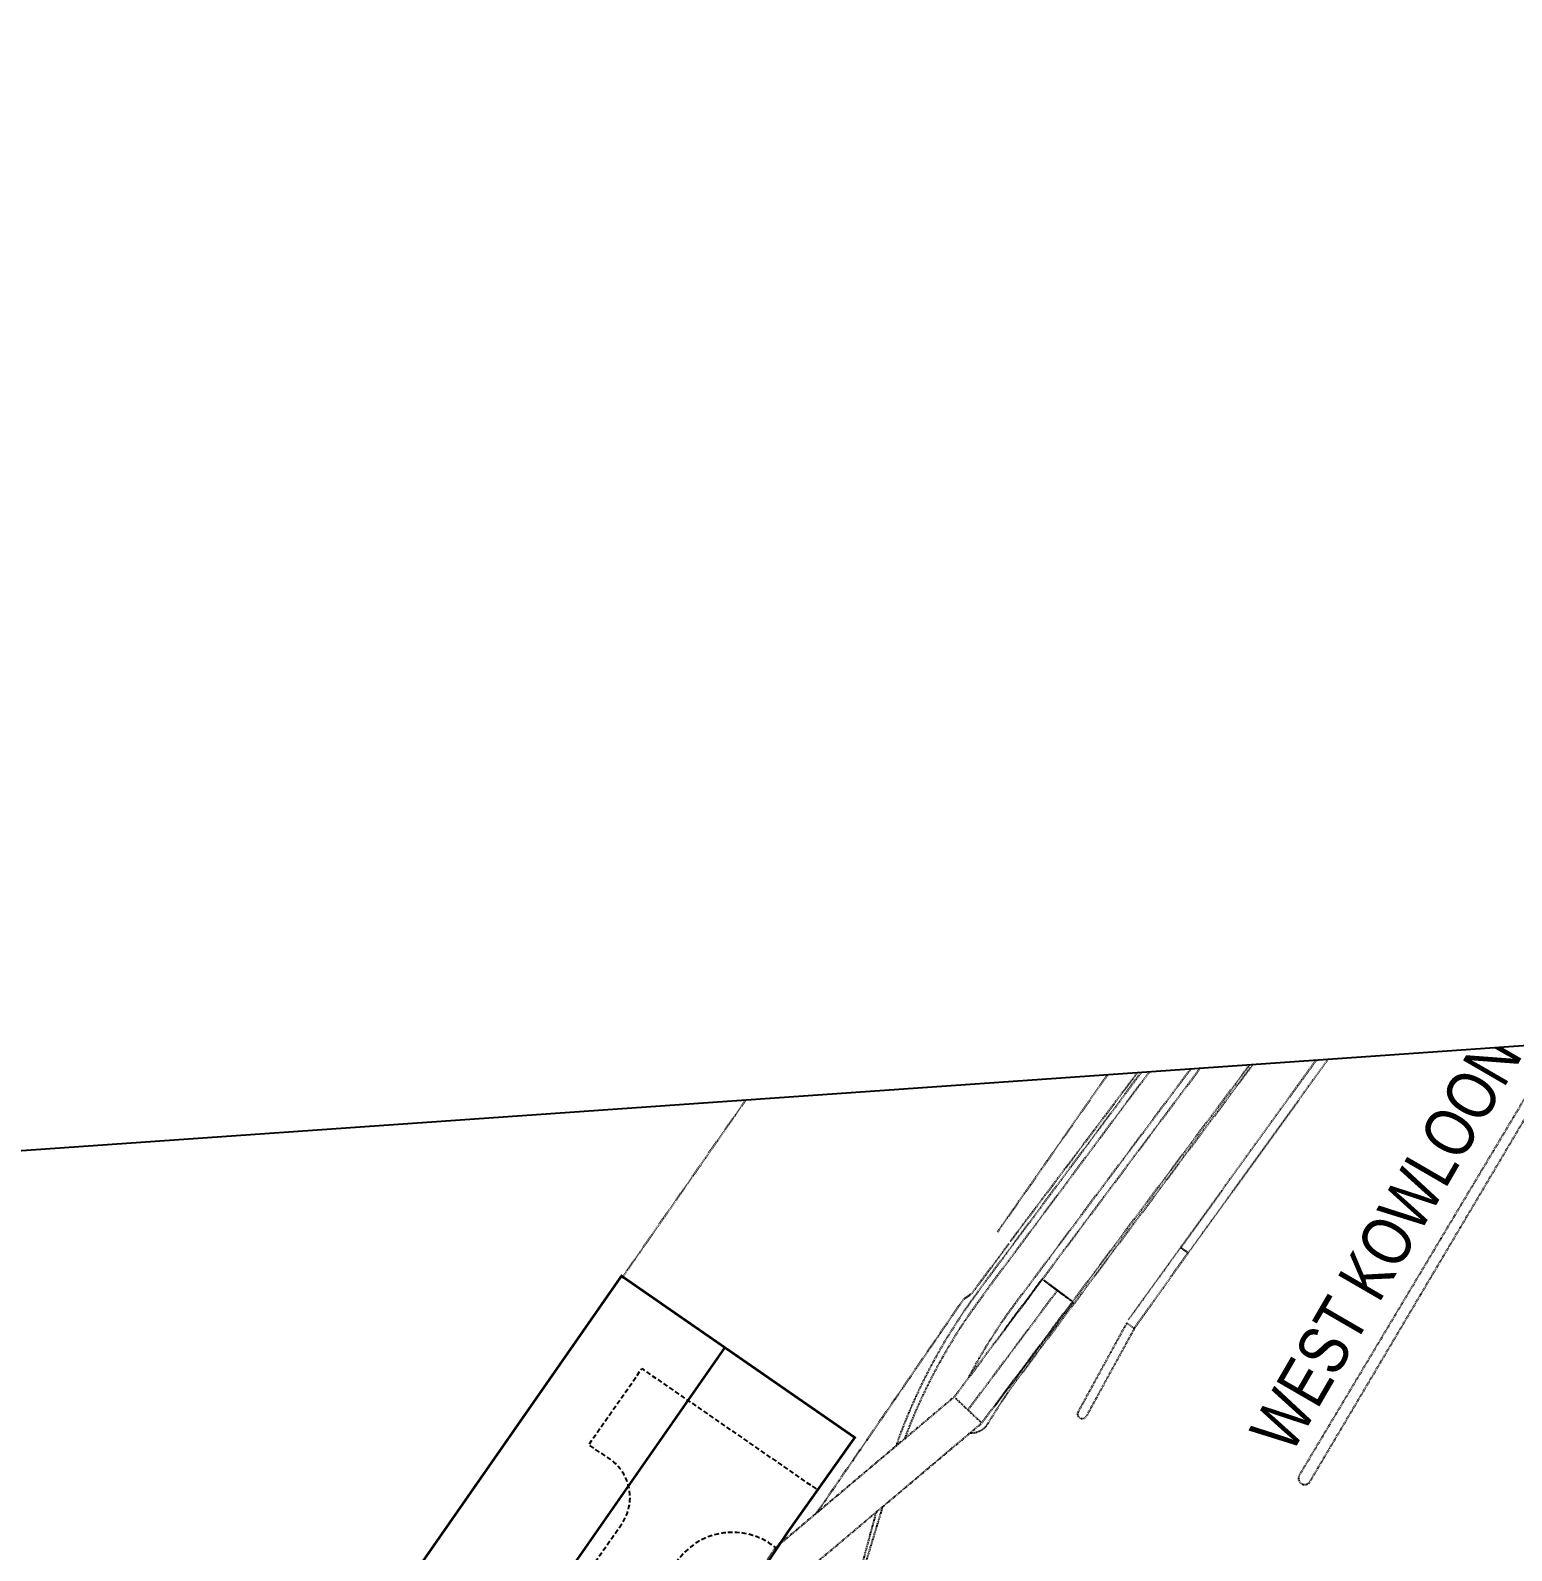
# Model space of a CAD drawing. Header units: millimetres. Extents: x 50357 to 985146, y 723188 to 1803594.
# Drawn here: x 834094 to 834333.6, y 820350.3 to 820596.3 of the extents above; entities that cross this region are included whole.
import ezdxf
from ezdxf.xclip import XClip

# ---------------------------------------------------------------- set-up
doc = ezdxf.new("R2010")
doc.units = ezdxf.units.MM
doc.header["$LTSCALE"] = 3
doc.header["$MEASUREMENT"] = 0
for name, pattern in [('DASHED', [19.05, 12.7, -6.35]), ('HIDDEN', [0.375, 0.25, -0.125]), ('x-baseplan$0$DGN Style 2', [1.94727e-06, 0, -1.94727e-06])]:
    doc.linetypes.add(name, pattern=pattern)
doc.layers.get('Defpoints').update_dxf_attribs({"color": 32})
for name, color, linetype in [('00_Xref', 7, 'Continuous'), ('_PARCEL BOUNDARY', 10, 'DASHED'), ('x-baseplan$0$AR-SITE-TXT_AR_BS_', 1, 'Continuous')]:
    doc.layers.add(name, color=color, linetype=linetype)
doc.layers.add('x-baseplan$0$AR-ROAD_AR_BS_MI_', color=7, linetype='Continuous', true_color=0x6d6d6d)
doc.styles.add('x-baseplan$0$Style-Arial', font='arial.ttf')

# ---------------------------------------------------------------- blocks, each defined once
blk = doc.blocks.new('x-baseplan')
at = {"layer": 'x-baseplan$0$AR-ROAD_AR_BS_MI_', "linetype": 'x-baseplan$0$DGN Style 2'}
for p, q in [((834386.8, 818397.11), (834454.88, 818488.49)), ((834387.6, 818396.51), (834455.84, 818488.11)), ((834446.21, 818487.25), (834389.86, 818406.64)), ((834446.21, 818487.26), (834389.87, 818406.65)), ((834461.92, 818460.29), (834420.75, 818403.29)), ((834455.57, 818454.06), (834419.53, 818404.17)), ((834411.11, 818392.51), (834419.53, 818404.17)), ((834412.04, 818391.08), (834420.75, 818403.29)), ((834420.75, 818403.29), (834419.53, 818404.17)), ((834391.02, 818390.85), (834397.18, 818399.08)), ((834397.34, 818398.96), (834402.14, 818395.37)), ((834397.38, 818398.93), (834401.86, 818395.57)), ((834402.14, 818395.37), (834389.43, 818378.5)), ((834410.81, 818391.97), (834402.95, 818377.59)), ((834412.04, 818391.08), (834404.27, 818376.87)), ((834412.04, 818391.08), (834410.8, 818391.98)), ((834383.09, 818379.82), (834387.19, 818375.95)), ((834366.44, 818347), (834370.33, 818361.4))]:
    blk.add_line(p, q, dxfattribs=at)
at = {"layer": 'x-baseplan$0$AR-ROAD_AR_BS_MI_', "linetype": 'x-baseplan$0$DGN Style 2', "flags": 128}
for points in [[(834329.16, 818399.26), (834468.53, 818599.53), (834469.65, 818601.15)], [(834385.29, 818383.19), (834385.49, 818383.57), (834385.88, 818384.3), (834386.28, 818385.04), (834386.69, 818385.76), (834387.1, 818386.49), (834387.52, 818387.21), (834387.95, 818387.92), (834388.39, 818388.63), (834388.83, 818389.34), (834389.27, 818390.04), (834389.73, 818390.74), (834390.19, 818391.44), (834390.65, 818392.13), (834391.13, 818392.81), (834391.61, 818393.49), (834392.01, 818394.05), (834392.42, 818394.61), (834392.83, 818395.17), (834393.09, 818395.51), (834394.58, 818397.51), (834396.08, 818399.51), (834400.57, 818405.52), (834402.07, 818407.52), (834403.57, 818409.52), (834405.06, 818411.53), (834414.05, 818423.54), (834415.55, 818425.54), (834426.03, 818439.55), (834427.52, 818441.56), (834429.02, 818443.56), (834435.01, 818451.57), (834436.51, 818453.57), (834441, 818459.57), (834442.5, 818461.58), (834446.99, 818467.58), (834448.49, 818469.58), (834454.48, 818477.59), (834455.97, 818479.59), (834457.47, 818481.6), (834458.97, 818483.6), (834459.85, 818484.78), (834460.16, 818485.19), (834460.47, 818485.59), (834460.86, 818486.08), (834461.25, 818486.57), (834461.65, 818487.05), (834462.06, 818487.53), (834462.47, 818488), (834462.89, 818488.46), (834463.31, 818488.92), (834463.74, 818489.38), (834464.18, 818489.83), (834464.62, 818490.27), (834465.06, 818490.71), (834465.51, 818491.14), (834465.97, 818491.57), (834466.43, 818491.99), (834466.9, 818492.4), (834467.37, 818492.81), (834467.85, 818493.22), (834468.33, 818493.61), (834468.82, 818494.01), (834469.31, 818494.39), (834469.8, 818494.77), (834470.31, 818495.14), (834470.81, 818495.51), (834471.32, 818495.87), (834471.84, 818496.22), (834472.36, 818496.57), (834472.88, 818496.91), (834473.41, 818497.25), (834473.82, 818497.5), (834474.24, 818497.76), (834474.66, 818498.01), (834475.09, 818498.25), (834475.56, 818498.52), (834479.9, 818501), (834482.07, 818502.24), (834484.08, 818503.39), (834484.16, 818503.43), (834484.25, 818503.47), (834484.34, 818503.5), (834484.44, 818503.53), (834484.54, 818503.54), (834484.64, 818503.55), (834484.74, 818503.55), (834484.84, 818503.55), (834484.94, 818503.53), (834485.03, 818503.51), (834485.13, 818503.48), (834485.22, 818503.44), (834485.31, 818503.39), (834485.4, 818503.34), (834485.48, 818503.28), (834485.55, 818503.22), (834485.62, 818503.15), (834485.69, 818503.07), (834485.75, 818502.99), (834485.8, 818502.9), (834485.84, 818502.81), (834485.88, 818502.72), (834485.91, 818502.63), (834485.93, 818502.53), (834485.94, 818502.43), (834485.95, 818502.33), (834485.95, 818502.23), (834485.94, 818502.14), (834485.93, 818502.05), (834485.9, 818501.97), (834485.88, 818501.88), (834485.84, 818501.8), (834485.8, 818501.72), (834485.76, 818501.64), (834485.71, 818501.56), (834485.18, 818500.85), (834484.65, 818500.13), (834484.15, 818499.47), (834483.64, 818498.8), (834483.13, 818498.14), (834482.62, 818497.48), (834482.11, 818496.83), (834481.59, 818496.17), (834481.07, 818495.52), (834480.55, 818494.87), (834480.02, 818494.23), (834479.49, 818493.59), (834478.96, 818492.94), (834478.42, 818492.31), (834477.89, 818491.67), (834477.34, 818491.04), (834476.8, 818490.41), (834476.25, 818489.78), (834475.7, 818489.15), (834475.15, 818488.53), (834474.59, 818487.91), (834474.03, 818487.29), (834473.47, 818486.68), (834472.9, 818486.06), (834472.34, 818485.45), (834471.76, 818484.85), (834471.19, 818484.24), (834470.61, 818483.64), (834470.03, 818483.04), (834469.45, 818482.45), (834468.87, 818481.85), (834468.28, 818481.26), (834467.73, 818480.71), (834467.17, 818480.17), (834466.84, 818479.84), (834466.5, 818479.5), (834465.92, 818478.91), (834465.34, 818478.31), (834464.76, 818477.71), (834464.19, 818477.1), (834463.63, 818476.49), (834463.07, 818475.87), (834462.52, 818475.24), (834461.98, 818474.61), (834461.44, 818473.98), (834460.9, 818473.33), (834460.38, 818472.69), (834459.86, 818472.04), (834459.34, 818471.38), (834458.83, 818470.72), (834458.33, 818470.06), (834456.83, 818468.06), (834453.84, 818464.05)], [(834343.79, 818329.47), (834357.81, 818350.41), (834358.45, 818351.38), (834387.37, 818375.78), (834459.79, 818472.61), (834465.88, 818479.61), (834480.14, 818494.81), (834476.42, 818498.3), (834474.32, 818497.53), (834461.35, 818483.7), (834455.04, 818476.45), (834382.9, 818379.99), (834353.86, 818355.48), (834334.7, 818326.87), (834339.77, 818323.47)], [(834440.73, 818472.41), (834435.66, 818465.13), (834435.29, 818462.67), (834391.94, 818405.13), (834391.93, 818405.14)], [(834440.73, 818472.42), (834435.66, 818465.14), (834435.3, 818462.68), (834391.95, 818405.14), (834391.94, 818405.15)], [(834500, 818469.79), (834438.75, 818367.37), (834438.63, 818367.1), (834438.59, 818366.8), (834438.64, 818366.5), (834438.77, 818366.24), (834438.98, 818366.02), (834439.24, 818365.87), (834439.53, 818365.81), (834439.83, 818365.83), (834440.11, 818365.94), (834440.43, 818366.23), (834500, 818466.84)], [(834453.84, 818464.05), (834449.35, 818458.05), (834447.85, 818456.04), (834438.87, 818444.03), (834437.37, 818442.03), (834435.87, 818440.03), (834434.37, 818438.03), (834429.88, 818432.02), (834428.39, 818430.02), (834422.4, 818422.01), (834420.9, 818420.01), (834417.9, 818416), (834416.41, 818414), (834408.92, 818403.99), (834407.42, 818401.99), (834405.93, 818399.99), (834404.43, 818397.99), (834396.94, 818387.98), (834395.44, 818385.97), (834393.95, 818383.97), (834393.33, 818383.15), (834392.89, 818382.56), (834392.46, 818381.96), (834391.98, 818381.28), (834391.5, 818380.6), (834391.03, 818379.92), (834390.56, 818379.22), (834390.1, 818378.53), (834389.65, 818377.83), (834389.2, 818377.12), (834388.77, 818376.41), (834388.33, 818375.7), (834388.26, 818375.59), (834388.19, 818375.46), (834388.1, 818375.34), (834388.01, 818375.22), (834387.91, 818375.11), (834387.81, 818375), (834387.7, 818374.9), (834387.59, 818374.81), (834387.48, 818374.72), (834387.35, 818374.63), (834387.23, 818374.55), (834387.1, 818374.48), (834386.97, 818374.41), (834386.83, 818374.35), (834386.7, 818374.3), (834386.56, 818374.25), (834386.41, 818374.21), (834386.27, 818374.18), (834386.12, 818374.16), (834385.98, 818374.14), (834385.83, 818374.13), (834385.69, 818374.13), (834385.54, 818374.13), (834385.42, 818374.14)], [(834360.69, 818361.25), (834371.38, 818376.79), (834384.45, 818395.84), (834385.79, 818396.78), (834391.8, 818404.84)], [(834360.7, 818361.25), (834371.39, 818376.8), (834384.45, 818395.85), (834385.8, 818396.79), (834391.81, 818404.85)], [(834385.14, 818377.89), (834399.62, 818397.25), (834401.86, 818395.57)]]:
    blk.add_lwpolyline(points, dxfattribs=at)
at = {"layer": 'x-baseplan$0$AR-ROAD_AR_BS_MI_', "linetype": 'x-baseplan$0$DGN Style 2', "lineweight": 0, "flags": 128}
blk.add_lwpolyline([(834240.01, 818271.91), (834262.88, 818304.88), (834284.95, 818336.24), (834287.42, 818339.82), (834328.67, 818399.09)], dxfattribs=at)
at = {"layer": 'x-baseplan$0$AR-ROAD_AR_BS_MI_', "linetype": 'x-baseplan$0$DGN Style 2', "flags": 128}
blk.add_lwpolyline([(834355.82, 818322.1), (834360.54, 818330.29, 0.035336), (834366.67, 818346.73), (834371.38, 818362.29)], format="xyb", dxfattribs=at)
at = {"layer": 'x-baseplan$0$AR-ROAD_AR_BS_MI_', "linetype": 'x-baseplan$0$DGN Style 2'}
for centre, radius, start, end in [((834462.17, 818340.95), 94, 143.3106, 160.6978), ((834461.68, 818340.87), 92.65, 143.0865, 159.5786), ((834403.61, 818377.23), 0.75, 151.3266, 331.3276)]:
    blk.add_arc(centre, radius, start, end, dxfattribs=at)
at = {"layer": 'x-baseplan$0$AR-SITE-TXT_AR_BS_', "style": 'x-baseplan$0$Style-Arial', "width": 0.8}
blk.add_text('WEST KOWLOON HIGHWAY', height=8, rotation=59.8868, dxfattribs=at).set_placement((834437.4, 818370.53))
blk = doc.blocks.new('PARCEL BOUNDARY')
at = {"layer": '_PARCEL BOUNDARY', "ltscale": 0.2, "const_width": 400}
blk.add_lwpolyline([(834011285, 817656779), (834240035, 817656948), (834328826, 817784526), (834366572, 817758378), (834355826, 817743212), (834346055, 817728583), (834340896, 817721209), (834331155, 817706998), (834340389, 817700245), (834336624, 817694857), (834328547, 817682538), (834322058, 817673971, -0.1752059), (834315237, 817671365), (834306349, 817672952, 0.2323257), (834293229, 817668130, 0.1362325), (834285961, 817655424), (834277176, 817635418), (834270995, 817622574), (834264654, 817611081), (834252662, 817592098), (834242750, 817576451), (834230030, 817556108)], format="xyb", dxfattribs=at)
at = {"layer": '_PARCEL BOUNDARY', "ltscale": 100, "const_width": 383, "flags": 128}
blk.add_lwpolyline([(834236237, 817637072), (834250943, 817637080), (834345551, 817772940)], dxfattribs=at)

msp = doc.modelspace()

# ---------------------------------------------------------------- linework, layer by layer
at = {"linetype": 'HIDDEN', "flags": 128}
msp.add_lwpolyline([(834055.4758, 820140.9036), (834073.4124, 820167.0705, 0.00031499), (834077.6282, 820173.2208), (834104.439, 820212.3913, 0.01131532), (834104.8608, 820213.0075, 0.02972222), (834121.8751, 820242.8503), (834139.3474, 820278.2281, -0.03735431), (834155.3407, 820305.3117), (834189.6398, 820354.5868, 0.41523904), (834187.7474, 820365.0421), (834184.3135, 820367.4145), (834192.8831, 820379.7258), (834221.3303, 820360.0718), (834214.6977, 820350.6765), (834213.8433, 820351.2668, 0.41318883), (834198.5624, 820348.501), (834164.2047, 820299.1417, 0.03735431), (834149.0308, 820273.4456), (834131.5585, 820238.0679, -0.03583328), (834109.8346, 820201.023), (834086.5363, 820167.1146), (834064.3812, 820134.7935)], format="xyb", dxfattribs=at)
at = {"layer": 'Defpoints'}
msp.add_lwpolyline([(834063.1753, 820412.9749), (834767.4033, 820462.2058), (834816.7833, 819755.845), (834112.5554, 819706.6141)], close=True, dxfattribs=at)

# ---------------------------------------------------------------- block references
at = {"layer": '00_Xref'}
ref = msp.add_blockref('x-baseplan', (-139.4749, 1995.1308), dxfattribs=at)
XClip(ref).set_block_clipping_path([(834202.6502530554, 818417.8441569643), (834906.8781916734, 818467.0750907004), (834956.2582314801, 817760.714252038), (834252.0302928621, 817711.483318302)])
at = {"layer": '_PARCEL BOUNDARY', "ltscale": 0.2, "xscale": 0.001, "yscale": 0.001, "zscale": 0.001, "rotation": 359.998908534026}
msp.add_blockref('PARCEL BOUNDARY', (-154.8035, 2626.0798, -0.0001), dxfattribs=at)

doc.saveas('drawing.dxf')
